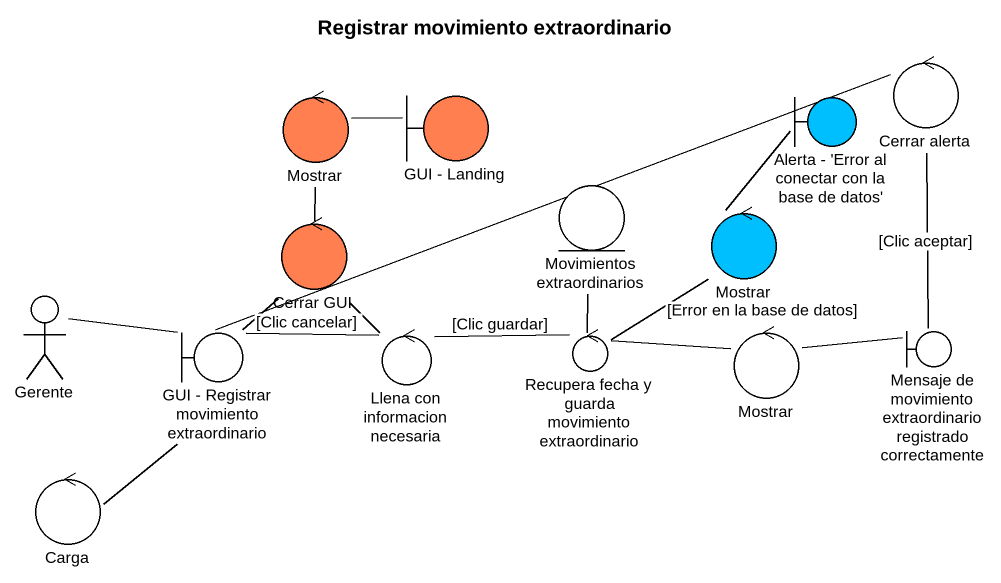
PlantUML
@startuml
title Registrar movimiento extraordinario
control "Cerrar alerta" as Cerrar_alerta
control Mostrar #FF7F50
boundary "GUI - Landing" as GUI_Landing #FF7F50
boundary "Alerta - 'Error al conectar con la base de datos'" as Alerta_Error_al_conectar #00BFFF
entity "Movimientos extraordinarios" as Movimientos_extraordinarios
control "Cerrar GUI" as Cerrar_GUI #FF7F50
control "Mostrar" as Mostrar_2 #00BFFF
actor Gerente
boundary "GUI - Registrar movimiento extraordinario" as GUI_Registrar_movimiento
control "Mostrar" as Mostrar_3
boundary "Mensaje de movimiento extraordinario registrado correctamente" as Mensaje_de_movimiento
control "Llena con informacion necesaria" as Llena_con_informacion
control "Recupera fecha y guarda movimiento extraordinario" as Recupera_fecha_y_guarda
control Carga
Cerrar_alerta -left- GUI_Registrar_movimiento
Mostrar -right- GUI_Landing
Cerrar_GUI -up- Mostrar
Mostrar_2 -up- Alerta_Error_al_conectar
Gerente -right- GUI_Registrar_movimiento
GUI_Registrar_movimiento -up- Cerrar_GUI
GUI_Registrar_movimiento -right- Llena_con_informacion
GUI_Registrar_movimiento -- Carga
Mostrar_3 -right- Mensaje_de_movimiento
Mensaje_de_movimiento -up- Cerrar_alerta : [Clic aceptar]
Llena_con_informacion -up- Cerrar_GUI : [Clic cancelar]
Llena_con_informacion -right- Recupera_fecha_y_guarda : [Clic guardar]
Recupera_fecha_y_guarda -up- Movimientos_extraordinarios
Recupera_fecha_y_guarda -up- Mostrar_2 : [Error en la base de datos]
Recupera_fecha_y_guarda -right- Mostrar_3
@enduml
